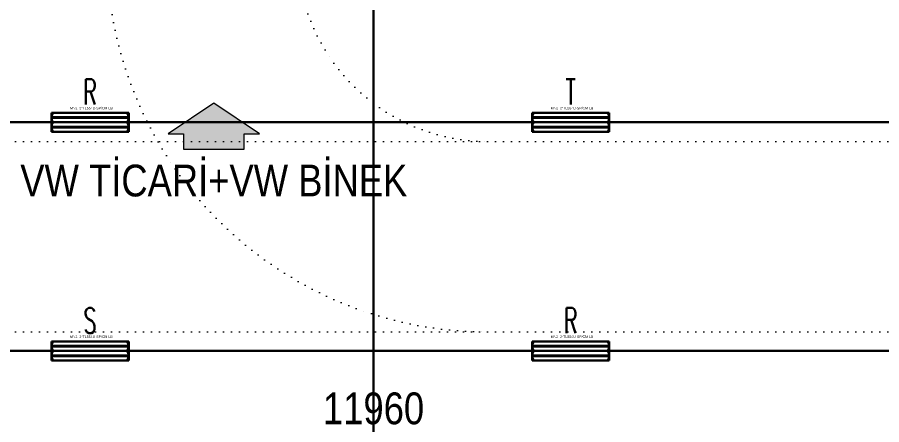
# Model space of a CAD drawing. Header units: metres. Extents: x -13316 to 152404, y -3899 to 30226.
# Drawn here: x 61779 to 63140, y 464 to 1105 of the extents above; entities that cross this region are included whole.
import ezdxf
from ezdxf.enums import TextEntityAlignment as Align

# ---------------------------------------------------------------- set-up
doc = ezdxf.new("R2010")
doc.units = ezdxf.units.M
doc.header["$LTSCALE"] = 100
doc.header["$MEASUREMENT"] = 0
doc.header["$PDMODE"] = 1
doc.linetypes.add('DOT2', pattern=[0.125, 0, -0.125])
doc.layers.get('0').update_dxf_attribs({"color": 9, "lineweight": 9})
for name, color, linetype, lineweight in [('06D', 9, 'Continuous', 9), ('21', 9, 'Continuous', 9), ('25', 9, 'Continuous', 9), ('E-2x54 W SIVAÜSTÜ FLUORESAN YÜKSEK TAVAN ARMATÜRÜ', 7, 'Continuous', 30), ('E-KABLO', 7, 'Continuous', 30), ('E-LINYE', 7, 'Continuous', 30)]:
    doc.layers.add(name, color=color, linetype=linetype, lineweight=lineweight)
doc.styles.add('Arial', font='arial.ttf', dxfattribs={"height": 2.5})
doc.styles.add('E-YAZI', font='txttw.shx')
doc.styles.add('MuuM_TEXT-STANDART', font='ARIALN.TTF')
doc.dimstyles.new('MuuM_DIM200', dxfattribs={"dimscale": 20, "dimtxt": 2, "dimasz": 1, "dimexe": 1, "dimexo": 1, "dimgap": 1, "dimtad": 1, "dimdec": 1, "dimrnd": 0.5, "dimdsep": 46, "dimtxsty": 'MuuM_TEXT-STANDART', "dimblk": 'ARCHTICK', "dimcen": 0, "dimdle": 0.15, "dimclrd": 256, "dimclre": 256, "dimclrt": 256, "dimadec": 0, "dimazin": 0, "dimtfac": 5, "dimtdec": 1, "dimtix": 1, "dimtmove": 2, "dimatfit": 3, "dimldrblk": 'DOT', "dimfxl": 3, "dimfxlon": 1, "dimtolj": 1, "dimlwd": -1, "dimlwe": -1, "dimarcsym": 0})

# ---------------------------------------------------------------- blocks, each defined once
blk = doc.blocks.new('2x54 W SIVAÜSTÜ FLUORESAN YÜKSEK TAVAN ARMATÜRÜ')
at = {"layer": 'E-2x54 W SIVAÜSTÜ FLUORESAN YÜKSEK TAVAN ARMATÜRÜ', "color": 4}
for p, q in [((-60.8, 15), (-60.8, -15)), ((-60.8, 15), (60.8, 15)), ((60.8, 15), (60.8, 0)), ((-60, 0), (-15, 0)), ((15, 0), (60, 0)), ((60.8, 0), (60.8, -15)), ((-60.8, -15), (60.8, -15))]:
    blk.add_line(p, q, dxfattribs=at)
at = {"layer": 'E-2x54 W SIVAÜSTÜ FLUORESAN YÜKSEK TAVAN ARMATÜRÜ', "color": 7}
for p, q in [((-60.8, 0), (60.8, 0)), ((-59.3, 8), (59.3, 8)), ((-59.2, 7), (59.4, 7)), ((-59.3, -7), (59.3, -7)), ((-59.2, -8), (59.4, -8))]:
    blk.add_line(p, q, dxfattribs=at)
for centre in [(-59.2, 7.6), (-59.2, 7.3), (59.4, 7.6), (59.4, 7.3), (-59.2, -7.4), (-59.2, -7.7), (59.4, -7.4), (59.4, -7.7)]:
    blk.add_circle(centre, 0.11, dxfattribs=at)
for centre, radius, start, end in [((-48.7, 7.5), 12.1, 141.86, 218.14), ((48.7, 7.5), 12.1, 321.86, 38.14), ((-59.1, 7.5), 0.515, 106.8674, 266.7612), ((-59.3, 7.5), 0.519, 289.2244, 84.4042), ((59.5, 7.5), 0.515, 106.8674, 266.7612), ((59.3, 7.5), 0.519, 289.2244, 84.4042), ((-48.7, -7.5), 12.1, 141.86, 218.14), ((-59.1, -7.5), 0.515, 106.8674, 266.7612), ((-59.3, -7.5), 0.519, 289.2244, 84.4042), ((48.7, -7.5), 12.1, 321.86, 38.14), ((59.5, -7.5), 0.515, 106.8674, 266.7612), ((59.3, -7.5), 0.519, 289.2244, 84.4042)]:
    blk.add_arc(centre, radius, start, end, dxfattribs=at)
at = {"layer": 'E-2x54 W SIVAÜSTÜ FLUORESAN YÜKSEK TAVAN ARMATÜRÜ', "color": 7, "style": 'Arial'}
blk.add_text('MN2  2*TL554U-SP/CM LB', height=3.951, dxfattribs=at).set_placement((-31.6, 20.4))
blk = doc.blocks.new('0-OK 2')
at = {"true_color": 0x4f4f4f}
blk.add_hatch(color=251, dxfattribs=at).paths.add_polyline_path([(0, 0), (120, 180), (120, 120), (180, 120), (180, -120), (120, -120), (120, -180)])
at = {"linetype": 'ByBlock', "lineweight": -2}
blk.add_lwpolyline([(180, -120), (180, 120), (120, 120), (120, 180), (0, 0), (120, -180), (120, -120)], close=True, dxfattribs=at)
blk.add_point((0, 0))
blk = doc.blocks.new('_ArchTick')
at = {"color": 0, "linetype": 'ByBlock', "const_width": 0.15}
blk.add_lwpolyline([(-0.5, -0.5), (0.5, 0.5)], dxfattribs=at)
blk = doc.blocks.new('*D704')
at = {"layer": '25', "transparency": 16777216}
for p, q in [((89939.1, -1804.3), (89939.1, -1724.3)), ((101899.1, -1768), (101899.1, -1724.3)), ((89936.1, -1744.3), (101902.1, -1744.3))]:
    blk.add_line(p, q, dxfattribs=at)
at = {"layer": '25', "transparency": 16777216, "xscale": 20, "yscale": 20, "zscale": 20, "rotation": 180}
blk.add_blockref('_ArchTick', (89939.1, -1744.3), dxfattribs=at)
at = {"layer": '25', "transparency": 16777216, "xscale": 20, "yscale": 20, "zscale": 20}
blk.add_blockref('_ArchTick', (101899.1, -1744.3), dxfattribs=at)
at = {"layer": '25', "transparency": 16777216, "insert": (95919.1, -1698.8), "char_height": 50, "attachment_point": 5, "style": 'MuuM_TEXT-STANDART'}
blk.add_mtext('\\A1;11960', dxfattribs=at)
blk = doc.blocks.new('_Dot')
at = {"color": 0, "linetype": 'ByBlock', "lineweight": -2}
blk.add_line((-0.5, 0), (-1, 0), dxfattribs=at)
at = {"color": 0, "linetype": 'ByBlock', "const_width": 0.5}
blk.add_lwpolyline([(-0.25, 0, 1), (0.25, 0, 1)], format="xyb", close=True, dxfattribs=at)
blk = doc.blocks.new('1.bod.mimari1.elk')
at = {"layer": '06D', "linetype": 'DOT2'}
for points in [[(2500, -1650), (2500, -7740, 0.4142136), (3100, -8340), (12425, -8340)], [(2800, -1678.64), (2800, -7740, 0.4142136), (3100, -8040), (11395.6, -8040)], [(5600, -2652.1), (5600, -7740, 0.4142136), (6200, -8340)], [(5900, -2652.1), (5900, -7740, 0.4142136), (6200, -8040)]]:
    blk.add_lwpolyline(points, format="xyb", dxfattribs=at)
at = {"layer": '21', "xscale": 0.4000000000000003, "yscale": 0.4000000000000003, "zscale": 0.4000000000000003, "rotation": 270}
blk.add_blockref('0-OK 2', (5768.54, -7980), dxfattribs=at)
at = {"layer": '21', "insert": (5768.54, -8102), "char_height": 50, "width": 826.27, "attachment_point": 5, "style": 'MuuM_TEXT-STANDART'}
blk.add_mtext('VW TİCARİ+VW BİNEK', dxfattribs=at)
at = {"layer": '25'}
dim = blk.add_linear_dim(base=(12000, -8506.3), p1=(40, -8984.77), p2=(12000, -8550), dimstyle='MuuM_DIM200', override={"dimtxt": 2.5}, dxfattribs=at)
dim.commit()
dim.dimension.update_dxf_attribs({"geometry": '*D704', "text_midpoint": (6020, -8460.78), "insert": (-89899.09, -6762)})

msp = doc.modelspace()

# ---------------------------------------------------------------- linework, layer by layer
at = {"layer": 'E-KABLO', "color": 5}
msp.add_line((62340, 1185), (62340, 295), dxfattribs=at)
at = {"layer": 'E-KABLO', "color": 6}
for p, q in [((61197.76, 940), (61832.87, 940)), ((61954.47, 940), (62589.59, 940)), ((62711.19, 940), (63348.9, 940)), ((61197.76, 580), (61832.87, 580)), ((62589.59, 580), (61954.47, 580)), ((62711.19, 580), (63346.31, 580))]:
    msp.add_line(p, q, dxfattribs=at)

# ---------------------------------------------------------------- block references
at = {"layer": '06D'}
msp.add_blockref('1.bod.mimari1.elk', (56320, 8950), dxfattribs=at)
at = {"layer": 'E-2x54 W SIVAÜSTÜ FLUORESAN YÜKSEK TAVAN ARMATÜRÜ', "color": 6}
for p in [(61893.67, 940), (62650.39, 940), (61893.67, 580), (62650.39, 580)]:
    msp.add_blockref('2x54 W SIVAÜSTÜ FLUORESAN YÜKSEK TAVAN ARMATÜRÜ', p, dxfattribs=at)

# ---------------------------------------------------------------- texts
at = {"layer": 'E-LINYE', "color": 3, "linetype": 'Continuous', "style": 'E-YAZI', "width": 0.6}
for s, p in [('R', (61893.67, 987.85)), ('T', (62650.39, 987.85)), ('S', (61893.67, 627.85)), ('R', (62650.39, 627.85))]:
    msp.add_text(s, height=40, dxfattribs=at).set_placement(p, align=Align.MIDDLE_CENTER)

doc.saveas('drawing.dxf')
